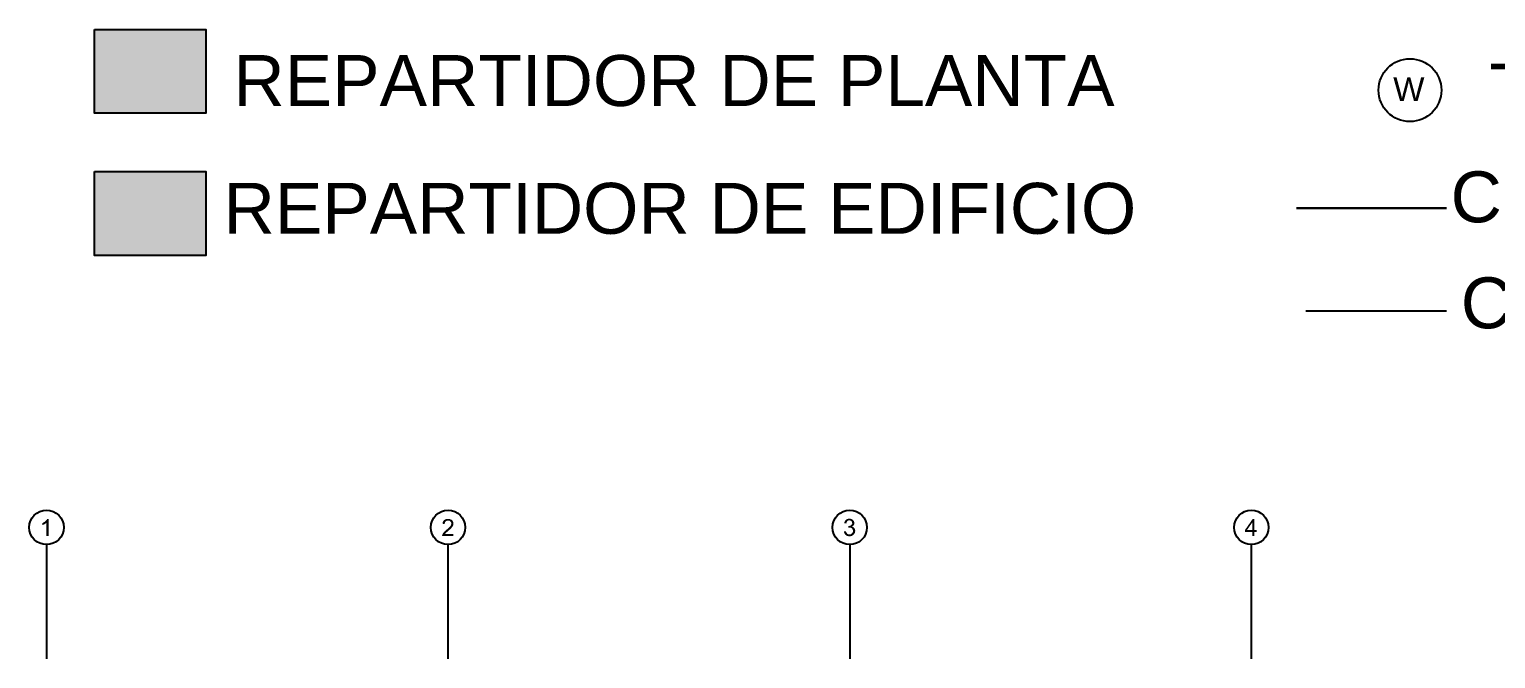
# Model space of a CAD drawing. Header units: millimetres. Extents: x -36361 to 19552, y -12473 to 22835.
# Drawn here: x -32958 to -7004, y 11695 to 22835 of the extents above; entities that cross this region are included whole.
import ezdxf

# ---------------------------------------------------------------- set-up
doc = ezdxf.new("R2010")
doc.units = ezdxf.units.MM
for name, color, linetype in [('cable a tomas dobles', 10, 'Continuous'), ('cable del wifi', 7, 'Continuous'), ('RRRRRRRRRR', 170, 'Continuous')]:
    doc.layers.add(name, color=color, linetype=linetype)
doc.layers.add('PDF3_Geometría', color=15, linetype='Continuous', true_color=0x944a4a)
doc.layers.add('PDF_Rellenos sólidos', color=172, linetype='Continuous', true_color=0x0000dd)
doc.styles.get("Standard").update_dxf_attribs({"font": 'arial.ttf'})

msp = doc.modelspace()

# ---------------------------------------------------------------- hatches: boundary and pattern name
at = {"layer": 'PDF3_Geometría', "transparency": 33554559}
for points in [[(-32706, 14107), (-32712, 14101), (-32721, 14098), (-32730, 14095), (-32730, 14056), (-32727, 14059), (-32721, 14062), (-32712, 14065), (-32706, 14068), (-32697, 14071), (-32688, 14077), (-32679, 14083), (-32673, 14086), (-32667, 14092), (-32658, 14098), (-32655, 14104)], [(-32616, 14170), (-32640, 14170), (-32646, 14161), (-32649, 14155), (-32667, 14137), (-32673, 14128), (-32679, 14125), (-32685, 14119), (-32691, 14116), (-32697, 14110), (-32706, 14107), (-32655, 14104), (-32655, 13864), (-32616, 13864)], [(-25470, 14140), (-25548, 14140), (-25542, 14140), (-25533, 14137), (-25527, 14137), (-25518, 14134), (-25512, 14128), (-25506, 14125), (-25500, 14116), (-25494, 14110), (-25491, 14104), (-25491, 14095), (-25488, 14086), (-25491, 14080), (-25491, 14074), (-25497, 14056), (-25500, 14050), (-25506, 14041), (-25515, 14032), (-25518, 14026), (-25524, 14023), (-25557, 13990), (-25575, 13978), (-25602, 13951), (-25608, 13948), (-25614, 13942), (-25617, 13936), (-25623, 13930), (-25626, 13927), (-25632, 13918), (-25638, 13912), (-25641, 13906), (-25644, 13897), (-25647, 13891), (-25647, 13888), (-25650, 13882), (-25653, 13873), (-25653, 13864), (-25452, 13864), (-25452, 13900), (-25599, 13900), (-25596, 13906), (-25590, 13915), (-25578, 13927), (-25572, 13933), (-25566, 13936), (-25542, 13960), (-25539, 13960), (-25530, 13966), (-25524, 13975), (-25515, 13981), (-25503, 13993), (-25497, 13999), (-25491, 14002), (-25488, 14008), (-25482, 14011), (-25482, 14014), (-25476, 14023), (-25470, 14029), (-25467, 14035), (-25461, 14044), (-25458, 14050), (-25458, 14053), (-25455, 14062), (-25452, 14068), (-25452, 14104), (-25455, 14110), (-25458, 14119), (-25461, 14125), (-25464, 14134)], [(-25545, 14170), (-25563, 14170), (-25572, 14167), (-25581, 14167), (-25587, 14164), (-25596, 14161), (-25602, 14158), (-25608, 14152), (-25614, 14149), (-25626, 14137), (-25629, 14131), (-25635, 14125), (-25638, 14116), (-25641, 14110), (-25641, 14101), (-25644, 14092), (-25644, 14083), (-25608, 14077), (-25605, 14086), (-25605, 14095), (-25602, 14104), (-25596, 14116), (-25590, 14122), (-25587, 14128), (-25581, 14131), (-25572, 14134), (-25566, 14137), (-25557, 14140), (-25470, 14140), (-25482, 14152), (-25488, 14155), (-25497, 14158), (-25503, 14164), (-25512, 14164), (-25518, 14167), (-25527, 14170), (-25536, 14170)], [(-18510, 14146), (-18516, 14140), (-18521, 14134), (-18524, 14128), (-18527, 14119), (-18530, 14113), (-18533, 14104), (-18536, 14095), (-18498, 14086), (-18498, 14092), (-18492, 14110), (-18486, 14122), (-18480, 14128), (-18474, 14134), (-18462, 14140), (-18453, 14143), (-18444, 14143)], [(-18366, 14017), (-18441, 14017), (-18435, 14014), (-18426, 14014), (-18417, 14011), (-18411, 14008), (-18402, 14005), (-18393, 13996), (-18390, 13987), (-18384, 13981), (-18381, 13972), (-18381, 13939), (-18384, 13930), (-18387, 13924), (-18411, 13900), (-18417, 13897), (-18426, 13894), (-18444, 13894), (-18516, 13891), (-18510, 13885), (-18507, 13882), (-18498, 13876), (-18486, 13870), (-18468, 13864), (-18462, 13864), (-18453, 13861), (-18429, 13861), (-18411, 13867), (-18405, 13867), (-18396, 13870), (-18390, 13876), (-18381, 13879), (-18375, 13885), (-18369, 13888), (-18369, 13891), (-18363, 13897), (-18357, 13903), (-18354, 13909), (-18348, 13918), (-18345, 13924), (-18345, 13933), (-18342, 13939), (-18342, 13948), (-18339, 13957), (-18339, 13960), (-18342, 13969), (-18342, 13978), (-18345, 13984), (-18348, 13993), (-18354, 14005), (-18360, 14011)], [(-18444, 14173), (-18462, 14173), (-18468, 14170), (-18486, 14164), (-18492, 14161), (-18498, 14158), (-18510, 14146), (-18444, 14143), (-18438, 14143), (-18420, 14137), (-18414, 14134), (-18405, 14125), (-18399, 14119), (-18396, 14113), (-18396, 14104), (-18393, 14095), (-18393, 14089), (-18396, 14083), (-18399, 14074), (-18402, 14068), (-18414, 14056), (-18417, 14056), (-18423, 14050), (-18432, 14047), (-18438, 14047), (-18447, 14044), (-18456, 14044), (-18384, 14041), (-18375, 14047), (-18372, 14053), (-18366, 14059), (-18363, 14062), (-18360, 14068), (-18357, 14077), (-18357, 14086), (-18354, 14095), (-18357, 14101), (-18357, 14110), (-18360, 14119), (-18363, 14125), (-18366, 14134), (-18372, 14140), (-18378, 14149), (-18384, 14152), (-18390, 14158), (-18399, 14164), (-18402, 14164), (-18420, 14170), (-18426, 14173), (-18435, 14173)], [(-18462, 14044), (-18465, 14011), (-18456, 14014), (-18447, 14014), (-18441, 14017), (-18366, 14017), (-18372, 14023), (-18381, 14026), (-18390, 14029), (-18396, 14032), (-18390, 14035), (-18384, 14041), (-18456, 14044)], [(-11274, 14170), (-11304, 14170), (-11441, 13972), (-11441, 13936), (-11310, 13936), (-11310, 13864), (-11274, 13864), (-11274, 13936), (-11232, 13936), (-11232, 13972), (-11405, 13972), (-11310, 14110)], [(-11274, 14170), (-11310, 14110), (-11310, 13972), (-11405, 13972), (-11274, 13972)], [(-18504, 13951), (-18539, 13948), (-18539, 13945), (-18536, 13936), (-18536, 13927), (-18533, 13918), (-18530, 13912), (-18524, 13903), (-18521, 13897), (-18516, 13891), (-18444, 13894), (-18459, 13894), (-18468, 13897), (-18474, 13903), (-18480, 13906), (-18486, 13912), (-18489, 13918), (-18495, 13927), (-18498, 13933), (-18501, 13942)]]:
    msp.add_hatch(color=3, dxfattribs=at).paths.add_polyline_path(points)
at = {"layer": 'RRRRRRRRRR'}
msp.add_hatch(color=256, dxfattribs=at).paths.add_polyline_path([(-31807, 21350), (-29833, 21350), (-29833, 22835), (-31807, 22835)])
at = {"layer": 'RRRRRRRRRR', "true_color": 0x139b48}
msp.add_hatch(color=114, dxfattribs=at).paths.add_polyline_path([(-31807, 18831), (-29833, 18831), (-29833, 20317), (-31807, 20317)])

# ---------------------------------------------------------------- linework, layer by layer
at = {"layer": 'cable a tomas dobles'}
msp.add_line((-10363, 17852), (-7873, 17852), dxfattribs=at)
at = {"layer": 'cable del wifi', "lineweight": 30}
msp.add_line((-10532, 19669), (-7874, 19669), dxfattribs=at)
at = {"layer": 'PDF3_Geometría', "color": 3, "lineweight": 25}
for points in [[(-32655, 13715), (-32655, 12882)], [(-25548, 13715), (-25548, 12882)], [(-18438, 13715), (-18438, 12882)], [(-11330, 13715), (-11330, 12882)]]:
    msp.add_lwpolyline(points, dxfattribs=at)
at = {"layer": 'PDF3_Geometría', "color": 8, "lineweight": 25, "true_color": 0x7f7f7f}
for points in [[(-32655, 12882), (-32655, 11695)], [(-25548, 12882), (-25548, 11695)], [(-18438, 12882), (-18438, 11695)], [(-11330, 12882), (-11330, 11695)]]:
    msp.add_lwpolyline(points, dxfattribs=at)
at = {"layer": 'PDF3_Geometría', "color": 3, "lineweight": 25}
for centre in [(-32654, 14019), (-25547, 14019), (-18437, 14019), (-11329, 14019)]:
    msp.add_circle(centre, 305, dxfattribs=at)
at = {"layer": 'PDF_Rellenos sólidos'}
msp.add_circle((-8521, 21759), 556, dxfattribs=at)
at = {"layer": 'RRRRRRRRRR'}
msp.add_lwpolyline([(-31807, 22835), (-29833, 22835), (-29833, 21350), (-31807, 21350)], close=True, dxfattribs=at)
at = {"layer": 'RRRRRRRRRR', "color": 114, "true_color": 0x139b48}
msp.add_lwpolyline([(-31807, 20317), (-29833, 20317), (-29833, 18831), (-31807, 18831)], close=True, dxfattribs=at)

# ---------------------------------------------------------------- texts
at = {"layer": 'PDF_Rellenos sólidos'}
for s, p in [('REPARTIDOR DE PLANTA', (-29347, 21478)), ('Toma simple', (-7112, 21328)), ('Cableado toma simple', (-7802, 19419)), ('REPARTIDOR DE EDIFICIO', (-29521, 19216)), ('Cableado toma doble', (-7622, 17543))]:
    msp.add_text(s, height=901.16, dxfattribs=at).set_placement(p)
at = {"layer": 'PDF_Rellenos sólidos', "insert": (-8818, 21985), "char_height": 420, "width": 30.03, "attachment_point": 1}
msp.add_mtext('W', dxfattribs=at)

doc.saveas('drawing.dxf')
